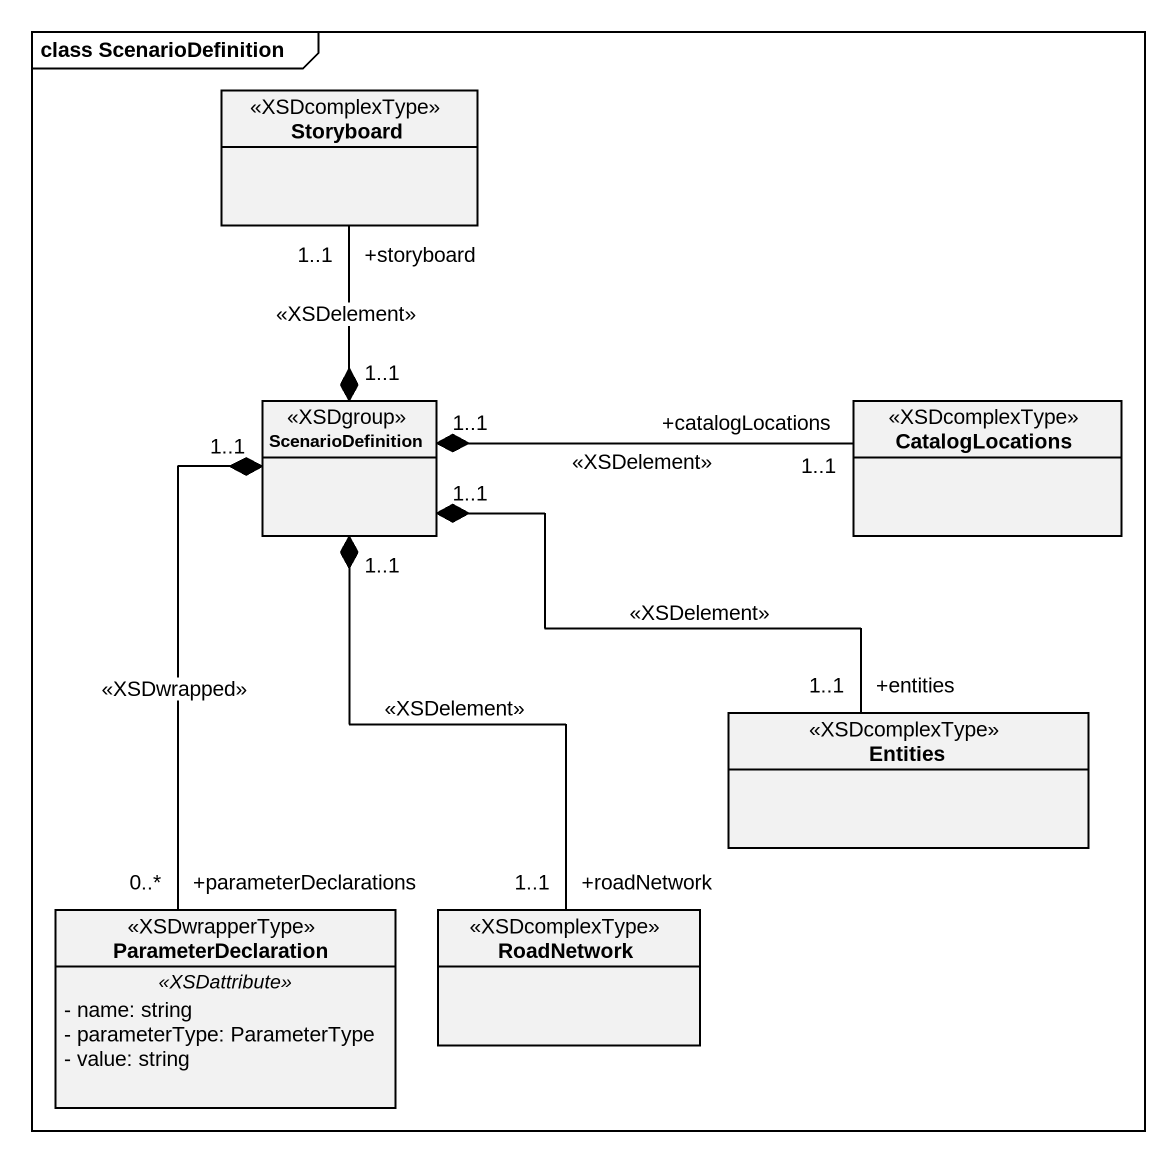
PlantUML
@startuml
mainframe class ScenarioDefinition
hide circle
hide empty members
skinparam classAttributeIconSize 0
class Storyboard <<XSDcomplexType>>
class ScenarioDefinition <<XSDgroup>>
class CatalogLocations <<XSDcomplexType>>
class Entities <<XSDcomplexType>>
class ParameterDeclaration <<XSDwrapperType>> {
  .. <<XSDattribute>> ..
  - name: string
  - parameterType: ParameterType
  - value: string
}
class RoadNetwork <<XSDcomplexType>>
ScenarioDefinition "1..1" *-up- "+storyboard\n1..1" Storyboard : <<XSDelement>>
ScenarioDefinition "1..1" *-right- "+catalogLocations\n1..1" CatalogLocations : <<XSDelement>>
ScenarioDefinition "1..1" *-right- "+entities\n1..1" Entities : <<XSDelement>>
ScenarioDefinition "1..1" *-- "+parameterDeclarations\n0..*" ParameterDeclaration : <<XSDwrapped>>
ScenarioDefinition "1..1" *-- "+roadNetwork\n1..1" RoadNetwork : <<XSDelement>>
@enduml
